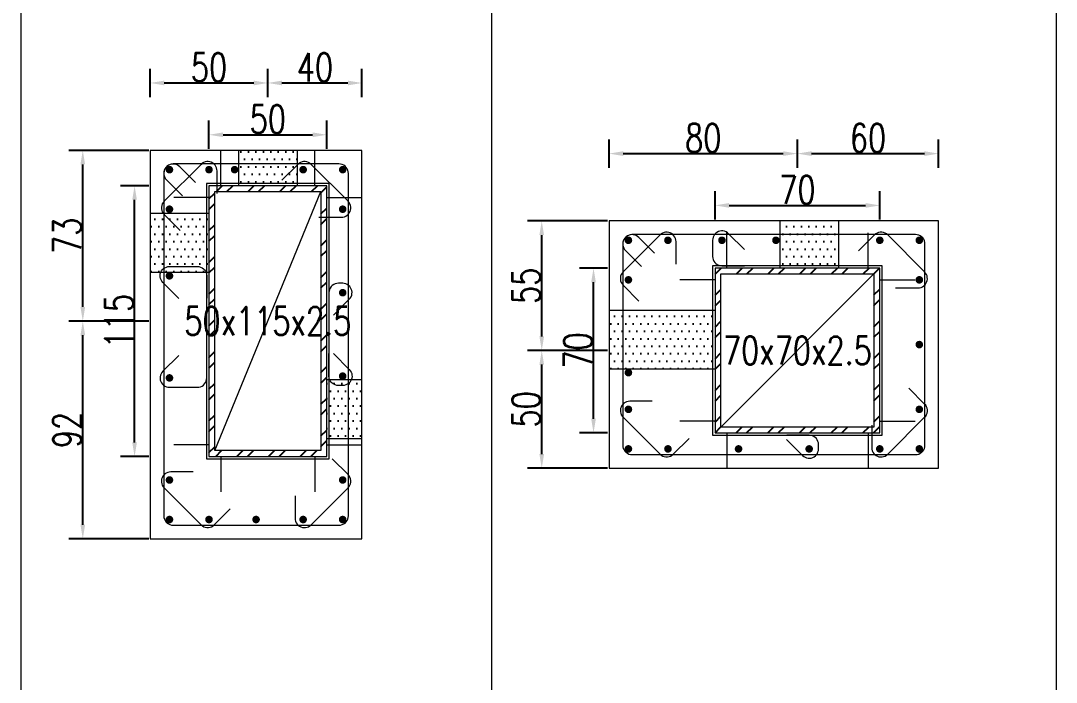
# Model space of a CAD drawing. Header units: millimetres. Extents: x 0 to 3905, y 0 to 8880.
# Drawn here: x 470 to 910, y 1314.6 to 1595.6 of the extents above; entities that cross this region are included whole.
import ezdxf
from ezdxf.enums import TextEntityAlignment as Align

# ---------------------------------------------------------------- set-up
doc = ezdxf.new("R2010")
doc.units = ezdxf.units.MM
doc.layers.get('DEFPOINTS').update_dxf_attribs({"color": 3})
for name, color, linetype in [('Hatch線', 6, 'Continuous'), ('TC-鋼粱', 132, 'Continuous'), ('主筋斷面', 2, 'Continuous'), ('文字-輔助字', 7, 'Continuous'), ('柱斷面線', 4, 'Continuous'), ('標註字', 4, 'Continuous'), ('箍筋線', 1, 'Continuous'), ('網格線', 7, 'Continuous'), ('鋼柱', 11, 'Continuous')]:
    doc.layers.add(name, color=color, linetype=linetype)
doc.styles.add('note', font='txt.shx', dxfattribs={"width": 0.75, "height": 12})
doc.styles.add('txt', font='txt.shx', dxfattribs={"height": 0.2, "bigfont": 'chineset.shx'})
doc.dimstyles.new('RCAD_DIM', dxfattribs={"dimtxt": 12, "dimasz": 6, "dimexe": 6, "dimexo": 0.625, "dimtad": 1, "dimdec": 0, "dimdsep": 46, "dimtxsty": 'note', "dimcen": 2.5, "dimclrd": 256, "dimclre": 256, "dimclrt": 256, "dimadec": 0, "dimazin": 0, "dimtfac": 1, "dimtmove": 0, "dimatfit": 3, "dimfxl": 0, "dimtolj": 1, "dimarcsym": 0})

# ---------------------------------------------------------------- blocks, each defined once
blk = doc.blocks.new('*D300')
at = {"layer": 'DEFPOINTS', "color": 0}
for p in [(600, 1547.12), (550, 1540.5), (600, 1540.5)]:
    blk.add_point(p, dxfattribs=at)
at = {"layer": '標註字', "lineweight": -2}
for p, q in [((550, 1541.12), (550, 1553.12)), ((600, 1541.12), (600, 1553.12)), ((556, 1547.12), (594, 1547.12))]:
    blk.add_line(p, q, dxfattribs=at)
at = {"layer": '標註字'}
for points in [[(556, 1548.12), (556, 1546.12), (550, 1547.12)], [(594, 1546.12), (594, 1548.12), (600, 1547.12)]]:
    blk.add_solid(points, dxfattribs=at)
at = {"layer": '標註字', "insert": (575, 1553.75), "char_height": 12, "attachment_point": 5, "style": 'note'}
blk.add_mtext('\\A1;50', dxfattribs=at)
blk = doc.blocks.new('*D301')
at = {"layer": 'DEFPOINTS', "color": 0}
for p in [(518.38, 1525.49), (525, 1525.49), (525, 1410.49)]:
    blk.add_point(p, dxfattribs=at)
at = {"layer": '標註字', "lineweight": -2}
for p, q in [((524.38, 1525.49), (512.38, 1525.49)), ((518.38, 1416.49), (518.38, 1519.49)), ((524.38, 1410.49), (512.38, 1410.49))]:
    blk.add_line(p, q, dxfattribs=at)
at = {"layer": '標註字'}
for points in [[(519.38, 1519.49), (517.38, 1519.49), (518.38, 1525.49)], [(517.38, 1416.49), (519.38, 1416.49), (518.38, 1410.49)]]:
    blk.add_solid(points, dxfattribs=at)
at = {"layer": '標註字', "insert": (511.75, 1467.99), "char_height": 12, "attachment_point": 5, "rotation": 90, "style": 'note'}
blk.add_mtext('\\A1;115', dxfattribs=at)
blk = doc.blocks.new('*D302')
at = {"layer": 'DEFPOINTS', "color": 0}
for p in [(575, 1569.12), (525, 1562.5), (575, 1562.5)]:
    blk.add_point(p, dxfattribs=at)
at = {"layer": '標註字', "lineweight": -2}
for p, q in [((525, 1563.12), (525, 1575.12)), ((575, 1563.12), (575, 1575.12)), ((531, 1569.12), (569, 1569.12))]:
    blk.add_line(p, q, dxfattribs=at)
at = {"layer": '標註字'}
for points in [[(531, 1570.12), (531, 1568.12), (525, 1569.12)], [(569, 1568.12), (569, 1570.12), (575, 1569.12)]]:
    blk.add_solid(points, dxfattribs=at)
at = {"layer": '標註字', "insert": (550, 1575.75), "char_height": 12, "attachment_point": 5, "style": 'note'}
blk.add_mtext('\\A1;50', dxfattribs=at)
blk = doc.blocks.new('*D303')
at = {"layer": 'DEFPOINTS', "color": 0}
for p in [(615, 1569.12), (575, 1562.5), (615, 1562.5)]:
    blk.add_point(p, dxfattribs=at)
at = {"layer": '標註字', "lineweight": -2}
for p, q in [((575, 1563.12), (575, 1575.12)), ((615, 1563.12), (615, 1575.12)), ((581, 1569.12), (609, 1569.12))]:
    blk.add_line(p, q, dxfattribs=at)
at = {"layer": '標註字'}
for points in [[(581, 1570.12), (581, 1568.12), (575, 1569.12)], [(609, 1568.12), (609, 1570.12), (615, 1569.12)]]:
    blk.add_solid(points, dxfattribs=at)
at = {"layer": '標註字', "insert": (595, 1575.75), "char_height": 12, "attachment_point": 5, "style": 'note'}
blk.add_mtext('\\A1;40', dxfattribs=at)
blk = doc.blocks.new('*D304')
at = {"layer": 'DEFPOINTS', "color": 0}
for p in [(496.38, 1467.99), (525, 1467.99), (525, 1375.5)]:
    blk.add_point(p, dxfattribs=at)
at = {"layer": '標註字', "lineweight": -2}
for p, q in [((524.38, 1467.99), (490.38, 1467.99)), ((496.38, 1381.5), (496.38, 1461.99)), ((524.38, 1375.5), (490.38, 1375.5))]:
    blk.add_line(p, q, dxfattribs=at)
at = {"layer": '標註字'}
for points in [[(497.38, 1461.99), (495.38, 1461.99), (496.38, 1467.99)], [(495.38, 1381.5), (497.38, 1381.5), (496.38, 1375.5)]]:
    blk.add_solid(points, dxfattribs=at)
at = {"layer": '標註字', "insert": (489.75, 1421.74), "char_height": 12, "attachment_point": 5, "rotation": 90, "style": 'note'}
blk.add_mtext('\\A1;92', dxfattribs=at)
blk = doc.blocks.new('*D305')
at = {"layer": 'DEFPOINTS', "color": 0}
for p in [(496.38, 1540.5), (525, 1540.5), (525, 1467.99)]:
    blk.add_point(p, dxfattribs=at)
at = {"layer": '標註字', "lineweight": -2}
for p, q in [((524.38, 1540.5), (490.38, 1540.5)), ((496.38, 1473.99), (496.38, 1534.5)), ((524.38, 1467.99), (490.38, 1467.99))]:
    blk.add_line(p, q, dxfattribs=at)
at = {"layer": '標註字'}
for points in [[(497.38, 1534.5), (495.38, 1534.5), (496.38, 1540.5)], [(495.38, 1473.99), (497.38, 1473.99), (496.38, 1467.99)]]:
    blk.add_solid(points, dxfattribs=at)
at = {"layer": '標註字', "insert": (489.75, 1504.24), "char_height": 12, "attachment_point": 5, "rotation": 90, "style": 'note'}
blk.add_mtext('\\A1;73', dxfattribs=at)
blk = doc.blocks.new('Circle_Filled')
at = {"const_width": 0.5}
blk.add_lwpolyline([(-0.25, 0, 1), (0.25, 0, 1)], format="xyb", close=True, dxfattribs=at)
blk = doc.blocks.new('*D432')
at = {"layer": 'DEFPOINTS', "color": 0}
for p in [(835, 1517.12), (765, 1510.5), (835, 1510.5)]:
    blk.add_point(p, dxfattribs=at)
at = {"layer": '標註字', "lineweight": -2}
for p, q in [((765, 1511.12), (765, 1523.12)), ((835, 1511.12), (835, 1523.12)), ((771, 1517.12), (829, 1517.12))]:
    blk.add_line(p, q, dxfattribs=at)
at = {"layer": '標註字'}
for points in [[(771, 1518.12), (771, 1516.12), (765, 1517.12)], [(829, 1516.12), (829, 1518.12), (835, 1517.12)]]:
    blk.add_solid(points, dxfattribs=at)
at = {"layer": '標註字', "insert": (800, 1523.75), "char_height": 12, "attachment_point": 5, "style": 'note'}
blk.add_mtext('\\A1;70', dxfattribs=at)
blk = doc.blocks.new('*D433')
at = {"layer": 'DEFPOINTS', "color": 0}
for p in [(713.38, 1490.5), (720, 1490.5), (720, 1420.5)]:
    blk.add_point(p, dxfattribs=at)
at = {"layer": '標註字', "lineweight": -2}
for p, q in [((719.38, 1490.5), (707.38, 1490.5)), ((713.38, 1426.5), (713.38, 1484.5)), ((719.38, 1420.5), (707.38, 1420.5))]:
    blk.add_line(p, q, dxfattribs=at)
at = {"layer": '標註字'}
for points in [[(714.38, 1484.5), (712.38, 1484.5), (713.38, 1490.5)], [(712.38, 1426.5), (714.38, 1426.5), (713.38, 1420.5)]]:
    blk.add_solid(points, dxfattribs=at)
at = {"layer": '標註字', "insert": (706.75, 1455.5), "char_height": 12, "attachment_point": 5, "rotation": 90, "style": 'note'}
blk.add_mtext('\\A1;70', dxfattribs=at)
blk = doc.blocks.new('*D434')
at = {"layer": 'DEFPOINTS', "color": 0}
for p in [(800, 1539.12), (720, 1532.5), (800, 1532.5)]:
    blk.add_point(p, dxfattribs=at)
at = {"layer": '標註字', "lineweight": -2}
for p, q in [((720, 1533.12), (720, 1545.12)), ((800, 1533.12), (800, 1545.12)), ((726, 1539.12), (794, 1539.12))]:
    blk.add_line(p, q, dxfattribs=at)
at = {"layer": '標註字'}
for points in [[(726, 1540.12), (726, 1538.12), (720, 1539.12)], [(794, 1538.12), (794, 1540.12), (800, 1539.12)]]:
    blk.add_solid(points, dxfattribs=at)
at = {"layer": '標註字', "insert": (760, 1545.75), "char_height": 12, "attachment_point": 5, "style": 'note'}
blk.add_mtext('\\A1;80', dxfattribs=at)
blk = doc.blocks.new('*D435')
at = {"layer": 'DEFPOINTS', "color": 0}
for p in [(860, 1539.12), (800, 1532.5), (860, 1532.5)]:
    blk.add_point(p, dxfattribs=at)
at = {"layer": '標註字', "lineweight": -2}
for p, q in [((800, 1533.12), (800, 1545.12)), ((860, 1533.12), (860, 1545.12)), ((806, 1539.12), (854, 1539.12))]:
    blk.add_line(p, q, dxfattribs=at)
at = {"layer": '標註字'}
for points in [[(806, 1540.12), (806, 1538.12), (800, 1539.12)], [(854, 1538.12), (854, 1540.12), (860, 1539.12)]]:
    blk.add_solid(points, dxfattribs=at)
at = {"layer": '標註字', "insert": (830, 1545.75), "char_height": 12, "attachment_point": 5, "style": 'note'}
blk.add_mtext('\\A1;60', dxfattribs=at)
blk = doc.blocks.new('*D436')
at = {"layer": 'DEFPOINTS', "color": 0}
for p in [(691.38, 1455.5), (720, 1455.5), (720, 1405.5)]:
    blk.add_point(p, dxfattribs=at)
at = {"layer": '標註字', "lineweight": -2}
for p, q in [((719.38, 1455.5), (685.38, 1455.5)), ((691.38, 1411.5), (691.38, 1449.5)), ((719.38, 1405.5), (685.38, 1405.5))]:
    blk.add_line(p, q, dxfattribs=at)
at = {"layer": '標註字'}
for points in [[(692.38, 1449.5), (690.38, 1449.5), (691.38, 1455.5)], [(690.38, 1411.5), (692.38, 1411.5), (691.38, 1405.5)]]:
    blk.add_solid(points, dxfattribs=at)
at = {"layer": '標註字', "insert": (684.75, 1430.5), "char_height": 12, "attachment_point": 5, "rotation": 90, "style": 'note'}
blk.add_mtext('\\A1;50', dxfattribs=at)
blk = doc.blocks.new('*D437')
at = {"layer": 'DEFPOINTS', "color": 0}
for p in [(691.38, 1510.5), (720, 1510.5), (720, 1455.5)]:
    blk.add_point(p, dxfattribs=at)
at = {"layer": '標註字', "lineweight": -2}
for p, q in [((719.38, 1510.5), (685.38, 1510.5)), ((691.38, 1461.5), (691.38, 1504.5)), ((719.38, 1455.5), (685.38, 1455.5))]:
    blk.add_line(p, q, dxfattribs=at)
at = {"layer": '標註字'}
for points in [[(692.38, 1504.5), (690.38, 1504.5), (691.38, 1510.5)], [(690.38, 1461.5), (692.38, 1461.5), (691.38, 1455.5)]]:
    blk.add_solid(points, dxfattribs=at)
at = {"layer": '標註字', "insert": (684.75, 1483), "char_height": 12, "attachment_point": 5, "rotation": 90, "style": 'note'}
blk.add_mtext('\\A1;55', dxfattribs=at)

msp = doc.modelspace()

# ---------------------------------------------------------------- hatches: boundary and pattern name
at = {"layer": 'Hatch線'}
h = msp.add_hatch(dxfattribs=at)
h.set_pattern_fill('ANSI32', color=256, style=0)
h.paths.add_polyline_path([(550, 1410.49), (600, 1410.49), (600, 1525.49), (550, 1525.49)], flags=17)
h.paths.add_polyline_path([(552.5, 1412.99), (552.5, 1522.99), (597.5, 1522.99), (597.5, 1412.99)])
h = msp.add_hatch(dxfattribs=at)
h.set_pattern_fill('ANSI32', color=256, style=0)
h.paths.add_polyline_path([(765, 1420.5), (835, 1420.5), (835, 1490.5), (765, 1490.5)], flags=17)
h.paths.add_polyline_path([(767.5, 1423), (767.5, 1488), (832.5, 1488), (832.5, 1423)])
at = {"layer": 'TC-鋼粱'}
h = msp.add_hatch(dxfattribs=at)
h.set_pattern_fill('DOTS', color=256, scale=2, style=0)
h.paths.add_polyline_path([(587.5, 1540.5), (562.5, 1540.5), (562.5, 1525.49), (587.5, 1525.49)], flags=17)
h = msp.add_hatch(dxfattribs=at)
h.set_pattern_fill('DOTS', color=256, scale=2, style=0)
h.paths.add_polyline_path([(525, 1513.81), (525, 1488.81), (550, 1488.81), (550, 1513.81)], flags=17)
h = msp.add_hatch(dxfattribs=at)
h.set_pattern_fill('DOTS', color=256, scale=2, style=0)
h.paths.add_polyline_path([(817.5, 1510.5), (792.5, 1510.5), (792.5, 1490.5), (817.5, 1490.5)], flags=17)
h = msp.add_hatch(dxfattribs=at)
h.set_pattern_fill('DOTS', color=256, scale=2, style=0)
h.paths.add_polyline_path([(720, 1472.69), (720, 1447.69), (765, 1447.69), (765, 1472.69)], flags=17)
h = msp.add_hatch(dxfattribs=at)
h.set_pattern_fill('DOTS', color=256, scale=2, style=0)
h.paths.add_polyline_path([(615, 1418), (615, 1443), (600, 1443), (600, 1418)], flags=17)

# ---------------------------------------------------------------- linework, layer by layer
at = {"layer": 'DEFPOINTS', "lineweight": 5}
for points in [[(555, 1525.49), (555, 1540.49)], [(595, 1525.49), (595, 1540.49)], [(550, 1409.49), (601, 1409.49), (601, 1526.49), (549, 1526.49), (549, 1409.49), (550, 1409.49)], [(552.5, 1412.99), (597.5, 1522.99)], [(550, 1520.49), (535, 1520.49)], [(600, 1520.49), (615, 1520.49)], [(770, 1490.5), (770, 1505.5)], [(830, 1490.5), (830, 1505.5)], [(765, 1419.5), (836, 1419.5), (836, 1491.5), (764, 1491.5), (764, 1419.5), (765, 1419.5)], [(767.5, 1423), (832.5, 1488)], [(765, 1485.5), (750, 1485.5)], [(835, 1485.5), (850, 1485.5)], [(765, 1425.5), (750, 1425.5)], [(835, 1425.5), (850, 1425.5)], [(770, 1420.5), (770, 1405.5)], [(830, 1420.5), (830, 1405.5)], [(550, 1415.49), (535, 1415.49)], [(600, 1415.49), (615, 1415.49)], [(555, 1410.49), (555, 1395.49)], [(595, 1410.49), (595, 1395.49)]]:
    msp.add_lwpolyline(points, dxfattribs=at)
at = {"layer": 'TC-鋼粱', "lineweight": 5}
for points in [[(562.5, 1540.5), (562.5, 1525.49)], [(587.5, 1540.5), (587.5, 1525.49)], [(525, 1513.81), (550, 1513.81)], [(792.5, 1510.5), (792.5, 1490.5)], [(817.5, 1510.5), (817.5, 1490.5)], [(525, 1488.81), (550, 1488.81)], [(720, 1472.69), (765, 1472.69)], [(720, 1447.69), (765, 1447.69)], [(615, 1443), (600, 1443)], [(615, 1418), (600, 1418)]]:
    msp.add_lwpolyline(points, dxfattribs=at)
at = {"layer": '柱斷面線', "lineweight": 5}
for points in [[(525, 1375.5), (615, 1375.5), (615, 1540.5), (525, 1540.5), (525, 1375.5)], [(720, 1405.5), (860, 1405.5), (860, 1510.5), (720, 1510.5), (720, 1405.5)]]:
    msp.add_lwpolyline(points, dxfattribs=at)
at = {"layer": '箍筋線', "lineweight": 5}
for points in [[(553.43, 1522.21), (553.43, 1531.75), (553.37, 1532.42), (553.2, 1533.06), (552.93, 1533.67), (552.56, 1534.23), (552.1, 1534.72), (551.57, 1535.12), (550.97, 1535.42), (550.34, 1535.63), (549.67, 1535.72), (549.01, 1535.7), (548.35, 1535.57), (547.73, 1535.33), (547.15, 1534.99), (546.64, 1534.56), (530.94, 1518.86), (530.49, 1518.33), (530.15, 1517.73), (529.91, 1517.08), (529.79, 1516.39), (529.79, 1515.7), (529.91, 1515.02), (530.15, 1514.37), (530.49, 1513.77), (530.94, 1513.24), (537.68, 1506.49)], [(596.71, 1512.07), (606.25, 1512.07), (606.92, 1512.13), (607.56, 1512.3), (608.17, 1512.57), (608.73, 1512.94), (609.22, 1513.4), (609.62, 1513.93), (609.92, 1514.53), (610.13, 1515.16), (610.22, 1515.83), (610.2, 1516.49), (610.07, 1517.15), (609.83, 1517.77), (609.49, 1518.35), (609.06, 1518.86), (593.36, 1534.56), (592.83, 1535.01), (592.23, 1535.35), (591.58, 1535.59), (590.89, 1535.71), (590.2, 1535.71), (589.52, 1535.59), (588.87, 1535.35), (588.27, 1535.01), (587.74, 1534.56), (580.99, 1527.82)], [(544.33, 1526.79), (537.58, 1533.54), (537.07, 1533.97), (536.49, 1534.31), (535.87, 1534.55), (535.22, 1534.68), (534.55, 1534.7), (533.89, 1534.61), (533.25, 1534.4), (532.66, 1534.1), (532.12, 1533.69), (531.66, 1533.21), (531.29, 1532.65), (531.02, 1532.04), (530.85, 1531.4), (530.79, 1530.73), (530.79, 1385.27), (530.86, 1384.58), (531.03, 1383.91), (531.33, 1383.28), (531.72, 1382.71), (532.21, 1382.22), (532.78, 1381.83), (533.41, 1381.53), (534.08, 1381.36), (534.77, 1381.29), (605.23, 1381.29), (605.92, 1381.36), (606.59, 1381.53), (607.22, 1381.83), (607.79, 1382.22), (608.28, 1382.71), (608.67, 1383.28), (608.97, 1383.91), (609.14, 1384.58), (609.21, 1385.27), (609.21, 1530.73), (609.14, 1531.42), (608.97, 1532.09), (608.67, 1532.72), (608.28, 1533.29), (607.79, 1533.78), (607.22, 1534.17), (606.59, 1534.47), (605.92, 1534.64), (605.23, 1534.71), (534.77, 1534.71), (534.1, 1534.65), (533.46, 1534.48), (532.85, 1534.21), (532.29, 1533.84), (531.81, 1533.38), (531.4, 1532.84), (531.1, 1532.25), (530.89, 1531.61), (530.8, 1530.95), (530.82, 1530.28), (530.95, 1529.63), (531.19, 1529.01), (531.53, 1528.43), (531.96, 1527.92), (538.71, 1521.17)], [(748.43, 1492.21), (748.43, 1501.75), (748.37, 1502.42), (748.2, 1503.06), (747.93, 1503.67), (747.56, 1504.23), (747.1, 1504.72), (746.57, 1505.12), (745.97, 1505.42), (745.34, 1505.63), (744.67, 1505.72), (744.01, 1505.7), (743.35, 1505.57), (742.73, 1505.33), (742.15, 1504.99), (741.64, 1504.56), (725.94, 1488.86), (725.49, 1488.33), (725.15, 1487.73), (724.91, 1487.08), (724.79, 1486.39), (724.79, 1485.7), (724.91, 1485.02), (725.15, 1484.37), (725.49, 1483.77), (725.94, 1483.24), (732.68, 1476.49)], [(777.5, 1498.36), (770.76, 1505.11), (770.25, 1505.54), (769.67, 1505.88), (769.05, 1506.12), (768.39, 1506.25), (767.72, 1506.27), (767.06, 1506.18), (766.42, 1505.97), (765.83, 1505.67), (765.3, 1505.26), (764.84, 1504.78), (764.47, 1504.22), (764.19, 1503.61), (764.03, 1502.97), (763.97, 1502.3), (763.97, 1495.46), (764.03, 1494.76), (764.21, 1494.1), (764.5, 1493.47), (764.9, 1492.9), (765.39, 1492.41), (765.96, 1492.01), (766.59, 1491.72), (767.25, 1491.54), (767.95, 1491.48), (777.49, 1491.48)], [(841.71, 1482.07), (851.25, 1482.07), (851.92, 1482.13), (852.56, 1482.3), (853.17, 1482.57), (853.73, 1482.94), (854.22, 1483.4), (854.62, 1483.93), (854.92, 1484.53), (855.13, 1485.16), (855.22, 1485.83), (855.2, 1486.49), (855.07, 1487.15), (854.83, 1487.77), (854.49, 1488.35), (854.06, 1488.86), (838.36, 1504.56), (837.83, 1505.01), (837.23, 1505.35), (836.58, 1505.59), (835.89, 1505.71), (835.2, 1505.71), (834.52, 1505.59), (833.87, 1505.35), (833.27, 1505.01), (832.74, 1504.56), (825.99, 1497.82)], [(739.33, 1496.79), (732.58, 1503.54), (732.07, 1503.97), (731.49, 1504.31), (730.87, 1504.55), (730.22, 1504.68), (729.55, 1504.7), (728.89, 1504.61), (728.25, 1504.4), (727.66, 1504.1), (727.12, 1503.69), (726.66, 1503.21), (726.29, 1502.65), (726.02, 1502.04), (725.85, 1501.4), (725.79, 1500.73), (725.79, 1415.27), (725.86, 1414.58), (726.03, 1413.91), (726.33, 1413.28), (726.72, 1412.71), (727.21, 1412.22), (727.78, 1411.83), (728.41, 1411.53), (729.08, 1411.36), (729.77, 1411.29), (850.23, 1411.29), (850.92, 1411.36), (851.59, 1411.53), (852.22, 1411.83), (852.79, 1412.22), (853.28, 1412.71), (853.67, 1413.28), (853.97, 1413.91), (854.14, 1414.58), (854.21, 1415.27), (854.21, 1500.73), (854.14, 1501.42), (853.97, 1502.09), (853.67, 1502.72), (853.28, 1503.29), (852.79, 1503.78), (852.22, 1504.17), (851.59, 1504.47), (850.92, 1504.64), (850.23, 1504.71), (729.77, 1504.71), (729.1, 1504.65), (728.46, 1504.48), (727.85, 1504.21), (727.29, 1503.84), (726.81, 1503.38), (726.4, 1502.84), (726.1, 1502.25), (725.89, 1501.61), (725.8, 1500.95), (725.82, 1500.28), (725.95, 1499.63), (726.19, 1499.01), (726.53, 1498.43), (726.96, 1497.92), (733.71, 1491.17)], [(537.14, 1477.64), (530.39, 1484.38), (529.96, 1484.9), (529.62, 1485.47), (529.38, 1486.09), (529.25, 1486.75), (529.23, 1487.42), (529.32, 1488.08), (529.53, 1488.72), (529.83, 1489.31), (530.24, 1489.84), (530.72, 1490.3), (531.28, 1490.67), (531.89, 1490.95), (532.53, 1491.11), (533.2, 1491.17), (545.04, 1491.17), (545.74, 1491.11), (546.4, 1490.93), (547.03, 1490.64), (547.6, 1490.24), (548.09, 1489.75), (548.49, 1489.18), (548.78, 1488.55), (548.96, 1487.89), (549.02, 1487.2), (549.02, 1477.66)], [(602.86, 1470.5), (609.61, 1477.24), (610.04, 1477.75), (610.38, 1478.33), (610.62, 1478.95), (610.75, 1479.61), (610.77, 1480.28), (610.68, 1480.94), (610.47, 1481.58), (610.17, 1482.17), (609.77, 1482.7), (609.28, 1483.16), (608.72, 1483.53), (608.11, 1483.81), (607.47, 1483.97), (606.8, 1484.03), (604.96, 1484.03), (604.27, 1483.97), (603.6, 1483.79), (602.97, 1483.5), (602.4, 1483.1), (601.91, 1482.61), (601.51, 1482.04), (601.22, 1481.41), (601.04, 1480.75), (600.98, 1480.06), (600.98, 1470.52)], [(537.14, 1453.4), (530.39, 1446.66), (529.96, 1446.15), (529.62, 1445.57), (529.38, 1444.95), (529.25, 1444.29), (529.23, 1443.62), (529.32, 1442.96), (529.53, 1442.33), (529.83, 1441.73), (530.24, 1441.2), (530.72, 1440.74), (531.28, 1440.37), (531.89, 1440.1), (532.53, 1439.93), (533.2, 1439.87), (545.04, 1439.87), (545.74, 1439.93), (546.4, 1440.11), (547.03, 1440.41), (547.6, 1440.8), (548.09, 1441.29), (548.49, 1441.86), (548.78, 1442.49), (548.96, 1443.16), (549.02, 1443.85), (549.02, 1453.39)], [(602.86, 1454.17), (609.61, 1447.42), (610.04, 1446.91), (610.38, 1446.34), (610.62, 1445.71), (610.75, 1445.06), (610.77, 1444.39), (610.68, 1443.73), (610.47, 1443.09), (610.17, 1442.5), (609.77, 1441.96), (609.28, 1441.5), (608.72, 1441.13), (608.11, 1440.86), (607.47, 1440.69), (606.8, 1440.64), (604.96, 1440.64), (604.27, 1440.7), (603.6, 1440.87), (602.97, 1441.17), (602.4, 1441.56), (601.91, 1442.05), (601.51, 1442.62), (601.22, 1443.25), (601.04, 1443.92), (600.98, 1444.61), (600.98, 1454.15)], [(831.57, 1423.79), (831.57, 1414.25), (831.63, 1413.58), (831.8, 1412.94), (832.07, 1412.33), (832.44, 1411.77), (832.9, 1411.28), (833.43, 1410.88), (834.03, 1410.58), (834.66, 1410.37), (835.33, 1410.28), (835.99, 1410.3), (836.65, 1410.43), (837.27, 1410.67), (837.85, 1411.01), (838.36, 1411.44), (854.06, 1427.14), (854.51, 1427.67), (854.85, 1428.27), (855.09, 1428.92), (855.21, 1429.61), (855.21, 1430.3), (855.09, 1430.98), (854.85, 1431.63), (854.51, 1432.23), (854.06, 1432.76), (847.32, 1439.51)], [(738.29, 1433.93), (728.75, 1433.93), (728.08, 1433.87), (727.44, 1433.7), (726.83, 1433.43), (726.27, 1433.06), (725.78, 1432.6), (725.38, 1432.07), (725.08, 1431.47), (724.87, 1430.84), (724.78, 1430.17), (724.8, 1429.51), (724.93, 1428.85), (725.17, 1428.23), (725.51, 1427.65), (725.94, 1427.14), (741.64, 1411.44), (742.17, 1410.99), (742.77, 1410.65), (743.42, 1410.41), (744.11, 1410.29), (744.8, 1410.29), (745.48, 1410.41), (746.13, 1410.65), (746.73, 1410.99), (747.26, 1411.44), (754.01, 1418.18)], [(795.44, 1417.64), (802.19, 1410.89), (802.7, 1410.46), (803.27, 1410.12), (803.9, 1409.88), (804.55, 1409.75), (805.22, 1409.73), (805.88, 1409.82), (806.52, 1410.03), (807.11, 1410.33), (807.65, 1410.73), (808.11, 1411.22), (808.48, 1411.78), (808.75, 1412.39), (808.92, 1413.03), (808.97, 1413.7), (808.97, 1415.54), (808.91, 1416.23), (808.74, 1416.9), (808.44, 1417.53), (808.05, 1418.1), (807.56, 1418.59), (806.99, 1418.99), (806.36, 1419.28), (805.69, 1419.46), (805, 1419.52), (795.46, 1419.52)], [(586.57, 1393.79), (586.57, 1384.25), (586.63, 1383.58), (586.8, 1382.94), (587.07, 1382.33), (587.44, 1381.77), (587.9, 1381.28), (588.43, 1380.88), (589.03, 1380.58), (589.66, 1380.37), (590.33, 1380.28), (590.99, 1380.3), (591.65, 1380.43), (592.27, 1380.67), (592.85, 1381.01), (593.36, 1381.44), (609.06, 1397.14), (609.51, 1397.67), (609.85, 1398.27), (610.09, 1398.92), (610.21, 1399.61), (610.21, 1400.3), (610.09, 1400.98), (609.85, 1401.63), (609.51, 1402.23), (609.06, 1402.76), (602.32, 1409.51)], [(543.29, 1403.93), (533.75, 1403.93), (533.08, 1403.87), (532.44, 1403.7), (531.83, 1403.43), (531.27, 1403.06), (530.78, 1402.6), (530.38, 1402.07), (530.08, 1401.47), (529.87, 1400.84), (529.78, 1400.17), (529.8, 1399.51), (529.93, 1398.85), (530.17, 1398.23), (530.51, 1397.65), (530.94, 1397.14), (546.64, 1381.44), (547.17, 1380.99), (547.77, 1380.65), (548.42, 1380.41), (549.11, 1380.29), (549.8, 1380.29), (550.48, 1380.41), (551.13, 1380.65), (551.73, 1380.99), (552.26, 1381.44), (559.01, 1388.18)]]:
    msp.add_lwpolyline(points, dxfattribs=at)
at = {"layer": '網格線', "lineweight": 5}
for points in [[(470, 1608), (470, 1236)], [(670, 1608), (670, 1236)], [(910, 1608), (910, 1236)]]:
    msp.add_lwpolyline(points, dxfattribs=at)
at = {"layer": '鋼柱', "lineweight": 5}
for points in [[(550, 1410.49), (600, 1410.49), (600, 1525.49), (550, 1525.49), (550, 1410.49)], [(552.5, 1412.99), (552.5, 1522.99), (597.5, 1522.99), (597.5, 1412.99), (552.5, 1412.99)], [(765, 1420.5), (835, 1420.5), (835, 1490.5), (765, 1490.5), (765, 1420.5)], [(767.5, 1423), (767.5, 1488), (832.5, 1488), (832.5, 1423), (767.5, 1423)]]:
    msp.add_lwpolyline(points, dxfattribs=at)

# ---------------------------------------------------------------- block references
at = {"layer": '主筋斷面', "lineweight": 5, "xscale": 3.220000028610229, "yscale": 3.220000028610229}
for p in [(533.2, 1532.3), (550, 1532.3), (560.89, 1532.3), (590, 1532.3), (606.8, 1532.3), (533.2, 1515.5), (606.8, 1515.5), (728.2, 1502.3), (745, 1502.3), (767.95, 1502.3), (790.89, 1502.3), (835, 1502.3), (851.8, 1502.3), (533.2, 1487.2), (728.2, 1485.5), (851.8, 1485.5), (606.8, 1480.05), (851.8, 1458), (728.2, 1446.08), (533.2, 1443.85), (606.8, 1444.61), (728.2, 1430.5), (851.8, 1430.5), (728.2, 1413.7), (745, 1413.7), (775, 1413.7), (805, 1413.7), (835, 1413.7), (851.8, 1413.7), (533.2, 1400.5), (606.8, 1400.5), (533.2, 1383.7), (550, 1383.7), (570, 1383.7), (590, 1383.7), (606.8, 1383.7)]:
    msp.add_blockref('Circle_Filled', p, dxfattribs=at)

# ---------------------------------------------------------------- texts
at = {"layer": '文字-輔助字', "style": 'txt', "width": 0.75}
for s, p in [('50x115x2.5', (575, 1467.99)), ('70x70x2.5', (800, 1455.5))]:
    msp.add_text(s, height=12, dxfattribs=at).set_placement(p, align=Align.MIDDLE)

# ---------------------------------------------------------------- dimensions: what is measured, and where the dimension line sits
at = {"layer": '標註字'}
for base, p1, p2, picture, middle in [((575, 1569.12), (525, 1562.5), (575, 1562.5), '*D302', (550, 1575.75)), ((615, 1569.12), (575, 1562.5), (615, 1562.5), '*D303', (595, 1575.75)), ((600, 1547.12), (550, 1540.5), (600, 1540.5), '*D300', (575, 1553.75)), ((800, 1539.12), (720, 1532.5), (800, 1532.5), '*D434', (760, 1545.75)), ((860, 1539.12), (800, 1532.5), (860, 1532.5), '*D435', (830, 1545.75)), ((835, 1517.12), (765, 1510.5), (835, 1510.5), '*D432', (800, 1523.75))]:
    dim = msp.add_linear_dim(base=base, p1=p1, p2=p2, dimstyle='RCAD_DIM', dxfattribs=at)
    dim.commit()
    dim.dimension.update_dxf_attribs({"geometry": picture, "text_midpoint": middle})
for base, p1, p2, picture, middle in [((496.38, 1540.5), (525, 1467.99), (525, 1540.5), '*D305', (489.75, 1504.24)), ((518.38, 1525.49), (525, 1410.49), (525, 1525.49), '*D301', (511.75, 1467.99)), ((691.38, 1510.5), (720, 1455.5), (720, 1510.5), '*D437', (684.75, 1483)), ((713.38, 1490.5), (720, 1420.5), (720, 1490.5), '*D433', (706.75, 1455.5)), ((496.38, 1467.99), (525, 1375.5), (525, 1467.99), '*D304', (489.75, 1421.74)), ((691.38, 1455.5), (720, 1405.5), (720, 1455.5), '*D436', (684.75, 1430.5))]:
    dim = msp.add_linear_dim(base=base, p1=p1, p2=p2, angle=90, dimstyle='RCAD_DIM', dxfattribs=at)
    dim.commit()
    dim.dimension.update_dxf_attribs({"geometry": picture, "text_midpoint": middle})

doc.saveas('drawing.dxf')
